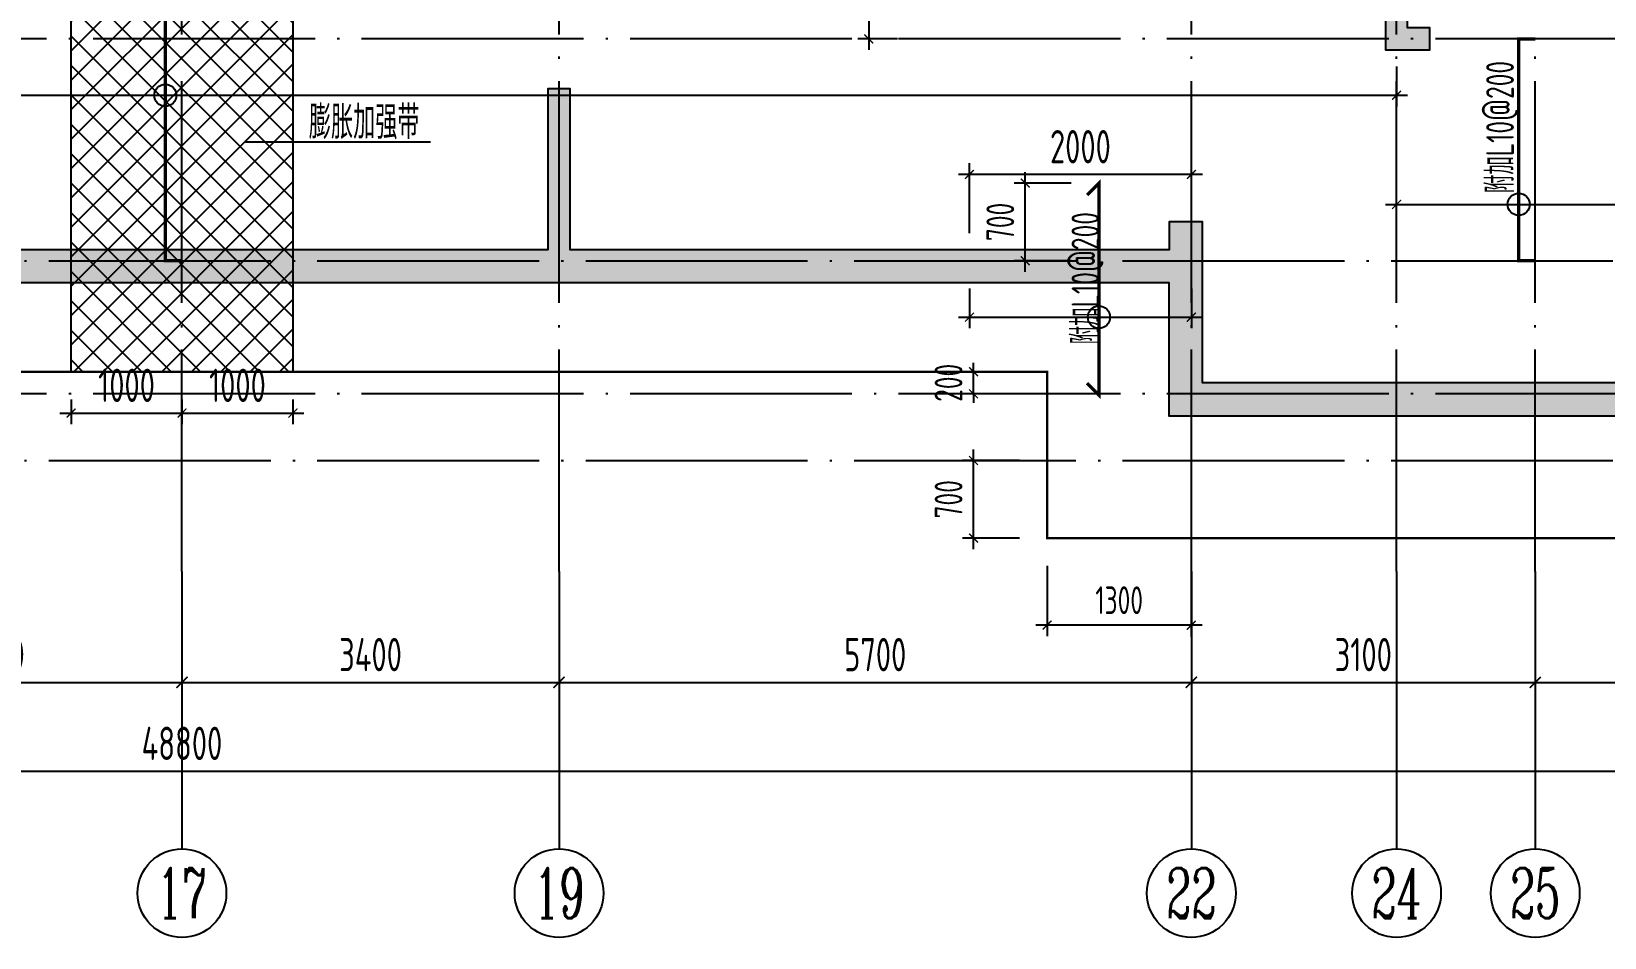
# Model space of a CAD drawing. Extents: x 826826 to 1642106, y -156213 to 399140.
# Drawn here: x 1092918 to 1107100, y 324128 to 332295 of the extents above; entities that cross this region are included whole.
import ezdxf
from ezdxf.enums import TextEntityAlignment as Align

# ---------------------------------------------------------------- set-up
doc = ezdxf.new("R2010")
doc.units = 0
doc.header["$LTSCALE"] = 1000
doc.linetypes.add('DOTE', pattern=[2.4200000000000004, 2, -0.2, 0.02, -0.2])
doc.layers.get('0').update_dxf_attribs({"linetype": 'CONTINUOUS'})
doc.layers.get('DEFPOINTS').update_dxf_attribs({"linetype": 'CONTINUOUS'})
for name, color, linetype in [('A-AXIS', 1, 'CONTINUOUS'), ('A-DOTE', 10, 'DOTE'), ('AXIS_TEXT', 4, 'CONTINUOUS'), ('DIM', 2, 'CONTINUOUS'), ('S-B板配筋', 6, 'CONTINUOUS'), ('S-B板配筋号', 7, 'CONTINUOUS'), ('S-J基础底板', 5, 'CONTINUOUS'), ('S-J基础底板标注', 3, 'CONTINUOUS'), ('S-Q墙填充', 252, 'CONTINUOUS'), ('S-Q墙实线', 6, 'CONTINUOUS'), ('S-Y一般标注', 3, 'CONTINUOUS'), ('S-楼板文字', 7, 'CONTINUOUS'), ('S-洞口边线', 7, 'CONTINUOUS'), ('后浇带', 8, 'CONTINUOUS')]:
    doc.layers.add(name, color=color, linetype=linetype)
doc.styles.add('_TCH_AXIS', font='COMPLEX', dxfattribs={"bigfont": 'GBCBIG'})
doc.styles.add('COMPLEX', font='COMPLEX')
doc.styles.add('TSSD_DIMENSION', font='Tssdeng.shx', dxfattribs={"width": 0.7, "bigfont": 'tssdchn.shx'})
doc.styles.add('TSSD_REIN', font='tssdeng.shx', dxfattribs={"width": 0.7, "height": 300, "bigfont": 'tssdchn.shx'})
doc.dimstyles.new('TSSD_100_100$0', dxfattribs={"dimtxt": 300, "dimasz": 80, "dimexe": 100, "dimexo": 250, "dimgap": 100, "dimtad": 1, "dimdec": 0, "dimzin": 0, "dimdsep": 46, "dimtxsty": 'TSSD_DIMENSION', "dimblk": 'ARCHTICK', "dimcen": 0, "dimdle": 100, "dimclrd": 3, "dimclre": 3, "dimclrt": 7, "dimadec": 0, "dimazin": 0, "dimtfac": 1, "dimtdec": 0, "dimtix": 1, "dimtmove": 2, "dimatfit": 3, "dimldrblk": 'ARCHTICK', "dimfxl": 0, "dimtolj": 1, "dimtzin": 0, "dimarcsym": 0})

# ---------------------------------------------------------------- blocks, each defined once
blk = doc.blocks.new('_ArchTick')
at = {"color": 0, "linetype": 'ByBlock', "const_width": 0.15}
blk.add_lwpolyline([(-0.5, -0.5), (0.5, 0.5)], dxfattribs=at)
blk = doc.blocks.new('*D80')
at = {"layer": 'DEFPOINTS', "color": 0}
for p in [(777321.3115099516, 333282.0190696392), (780421.3115099517, 333282.0190696392), (780421.3115099517, 332282.0190696414)]:
    blk.add_point(p, dxfattribs=at)
at = {"layer": 'S-Y一般标注', "color": 0, "lineweight": -2}
for p, q in [((777321.3115099516, 333032.0190696392), (777321.3115099516, 332182.0190696414)), ((780421.3115099517, 333032.0190696392), (780421.3115099517, 332182.0190696414)), ((777221.3115099516, 332282.0190696414), (780521.3115099517, 332282.0190696414))]:
    blk.add_line(p, q, dxfattribs=at)
at = {"layer": 'S-Y一般标注', "color": 0, "lineweight": -2, "xscale": 100, "yscale": 100, "zscale": 100, "rotation": 180}
blk.add_blockref('_ArchTick', (777321.3115099516, 332282.0190696414), dxfattribs=at)
at = {"layer": 'S-Y一般标注', "color": 0, "lineweight": -2, "xscale": 100, "yscale": 100, "zscale": 100}
blk.add_blockref('_ArchTick', (780421.3115099517, 332282.0190696414), dxfattribs=at)
at = {"layer": 'S-Y一般标注', "color": 7, "insert": (778871.3115099517, 332532.0190696414), "char_height": 300, "attachment_point": 5, "style": 'TSSD_DIMENSION'}
blk.add_mtext('\\A1;3100', dxfattribs=at)
blk = doc.blocks.new('*D81')
at = {"layer": 'DEFPOINTS', "color": 0}
for p in [(774221.3115099518, 333282.0190696392), (777321.3115099516, 333282.0190696392), (777321.3115099516, 332282.0190696414)]:
    blk.add_point(p, dxfattribs=at)
at = {"layer": 'S-Y一般标注', "color": 0, "lineweight": -2}
for p, q in [((774221.3115099518, 333032.0190696392), (774221.3115099518, 332182.0190696414)), ((777321.3115099516, 333032.0190696392), (777321.3115099516, 332182.0190696414)), ((774121.3115099518, 332282.0190696414), (777421.3115099516, 332282.0190696414))]:
    blk.add_line(p, q, dxfattribs=at)
at = {"layer": 'S-Y一般标注', "color": 0, "lineweight": -2, "xscale": 100, "yscale": 100, "zscale": 100, "rotation": 180}
blk.add_blockref('_ArchTick', (774221.3115099518, 332282.0190696414), dxfattribs=at)
at = {"layer": 'S-Y一般标注', "color": 0, "lineweight": -2, "xscale": 100, "yscale": 100, "zscale": 100}
blk.add_blockref('_ArchTick', (777321.3115099516, 332282.0190696414), dxfattribs=at)
at = {"layer": 'S-Y一般标注', "color": 7, "insert": (775771.3115099517, 332532.0190696414), "char_height": 300, "attachment_point": 5, "style": 'TSSD_DIMENSION'}
blk.add_mtext('\\A1;3100', dxfattribs=at)
blk = doc.blocks.new('*D82')
at = {"layer": 'DEFPOINTS', "color": 0}
for p in [(768521.3103656118, 333282.0190696392), (774221.3115099518, 333282.0190696392), (774221.3115099518, 332282.0190696414)]:
    blk.add_point(p, dxfattribs=at)
at = {"layer": 'S-Y一般标注', "color": 0, "lineweight": -2}
for p, q in [((768521.3103656118, 333032.0190696392), (768521.3103656118, 332182.0190696414)), ((774221.3115099518, 333032.0190696392), (774221.3115099518, 332182.0190696414)), ((768421.3103656118, 332282.0190696414), (774321.3115099518, 332282.0190696414))]:
    blk.add_line(p, q, dxfattribs=at)
at = {"layer": 'S-Y一般标注', "color": 0, "lineweight": -2, "xscale": 100, "yscale": 100, "zscale": 100, "rotation": 180}
blk.add_blockref('_ArchTick', (768521.3103656118, 332282.0190696414), dxfattribs=at)
at = {"layer": 'S-Y一般标注', "color": 0, "lineweight": -2, "xscale": 100, "yscale": 100, "zscale": 100}
blk.add_blockref('_ArchTick', (774221.3115099518, 332282.0190696414), dxfattribs=at)
at = {"layer": 'S-Y一般标注', "color": 7, "insert": (771371.3109377818, 332532.0190696414), "char_height": 300, "attachment_point": 5, "style": 'TSSD_DIMENSION'}
blk.add_mtext('\\A1;5700', dxfattribs=at)
blk = doc.blocks.new('*D83')
at = {"layer": 'DEFPOINTS', "color": 0}
for p in [(765121.3103656116, 333282.0190696392), (768521.3103656118, 333282.0190696392), (768521.3103656118, 332282.0190696414)]:
    blk.add_point(p, dxfattribs=at)
at = {"layer": 'S-Y一般标注', "color": 0, "lineweight": -2}
for p, q in [((765121.3103656116, 333032.0190696392), (765121.3103656116, 332182.0190696414)), ((768521.3103656118, 333032.0190696392), (768521.3103656118, 332182.0190696414)), ((765021.3103656116, 332282.0190696414), (768621.3103656118, 332282.0190696414))]:
    blk.add_line(p, q, dxfattribs=at)
at = {"layer": 'S-Y一般标注', "color": 0, "lineweight": -2, "xscale": 100, "yscale": 100, "zscale": 100, "rotation": 180}
blk.add_blockref('_ArchTick', (765121.3103656116, 332282.0190696414), dxfattribs=at)
at = {"layer": 'S-Y一般标注', "color": 0, "lineweight": -2, "xscale": 100, "yscale": 100, "zscale": 100}
blk.add_blockref('_ArchTick', (768521.3103656118, 332282.0190696414), dxfattribs=at)
at = {"layer": 'S-Y一般标注', "color": 7, "insert": (766821.3103656117, 332532.0190696414), "char_height": 300, "attachment_point": 5, "style": 'TSSD_DIMENSION'}
blk.add_mtext('\\A1;3400', dxfattribs=at)
blk = doc.blocks.new('*D65')
at = {"layer": 'DEFPOINTS', "color": 0}
for p in [(761721.3103656113, 333282.0190696392), (765121.3103656116, 333282.0190696392), (765121.3103656116, 332282.0190696414)]:
    blk.add_point(p, dxfattribs=at)
at = {"layer": 'S-Y一般标注', "color": 0, "lineweight": -2}
for p, q in [((761721.3103656113, 333032.0190696392), (761721.3103656113, 332182.0190696414)), ((765121.3103656116, 333032.0190696392), (765121.3103656116, 332182.0190696414)), ((761621.3103656113, 332282.0190696414), (765221.3103656116, 332282.0190696414))]:
    blk.add_line(p, q, dxfattribs=at)
at = {"layer": 'S-Y一般标注', "color": 0, "lineweight": -2, "xscale": 100, "yscale": 100, "zscale": 100, "rotation": 180}
blk.add_blockref('_ArchTick', (761721.3103656113, 332282.0190696414), dxfattribs=at)
at = {"layer": 'S-Y一般标注', "color": 0, "lineweight": -2, "xscale": 100, "yscale": 100, "zscale": 100}
blk.add_blockref('_ArchTick', (765121.3103656116, 332282.0190696414), dxfattribs=at)
at = {"layer": 'S-Y一般标注', "color": 7, "insert": (763421.3103656115, 332532.0190696414), "char_height": 300, "attachment_point": 5, "style": 'TSSD_DIMENSION'}
blk.add_mtext('\\A1;3400', dxfattribs=at)
blk = doc.blocks.new('*D66')
at = {"layer": 'DEFPOINTS', "color": 0}
for p in [(740721.3103656112, 333282.0190696392), (789521.3103656119, 333282.0190696392), (789521.3103656119, 331482.0190696414)]:
    blk.add_point(p, dxfattribs=at)
at = {"layer": 'S-Y一般标注', "color": 0, "lineweight": -2}
for p, q in [((740721.3103656112, 333032.0190696392), (740721.3103656112, 331382.0190696414)), ((789521.3103656119, 333032.0190696392), (789521.3103656119, 331382.0190696414)), ((740621.3103656112, 331482.0190696414), (789621.3103656119, 331482.0190696414))]:
    blk.add_line(p, q, dxfattribs=at)
at = {"layer": 'S-Y一般标注', "color": 0, "lineweight": -2, "xscale": 100, "yscale": 100, "zscale": 100, "rotation": 180}
blk.add_blockref('_ArchTick', (740721.3103656112, 331482.0190696414), dxfattribs=at)
at = {"layer": 'S-Y一般标注', "color": 0, "lineweight": -2, "xscale": 100, "yscale": 100, "zscale": 100}
blk.add_blockref('_ArchTick', (789521.3103656119, 331482.0190696414), dxfattribs=at)
at = {"layer": 'S-Y一般标注', "color": 7, "insert": (765121.3103656116, 331732.0190696414), "char_height": 300, "attachment_point": 5, "style": 'TSSD_DIMENSION'}
blk.add_mtext('\\A1;48800', dxfattribs=at)
blk = doc.blocks.new('_AXISO')
blk.add_circle((0, 0), 0.5)
at = {"layer": 'AXIS_TEXT', "style": 'COMPLEX', "width": 1.041666666666667}
blk.add_attdef('A', text='', height=0.56, dxfattribs=at).set_placement((-0.25, -0.28), (0.25, -0.28), align=Align.FIT)
blk = doc.blocks.new('*D1042')
at = {"layer": 'DEFPOINTS', "color": 0, "ltscale": 0.5}
for p in [(1100975.013024478, 336228.34266484), (1100467.035573392, 332228.3469783172), (1100974.981819236, 332228.3430156704)]:
    blk.add_point(p, dxfattribs=at)
at = {"layer": 'S-J基础底板标注', "color": 3, "lineweight": -2, "ltscale": 0.5}
for p, q in [((1100467.067558766, 336328.3466274838), (1100467.034793261, 332128.3469783203)), ((1100725.013024486, 336228.3446151678), (1100367.066778638, 336228.347407618)), ((1100724.981819243, 332228.3449659982), (1100367.035573395, 332228.3477584483))]:
    blk.add_line(p, q, dxfattribs=at)
at = {"layer": 'S-J基础底板标注', "color": 3, "lineweight": -2, "ltscale": 0.5, "xscale": 80, "yscale": 80, "zscale": 80}
for p, rotation in [((1100467.066778635, 336228.3466274868), 89.9995530177873), ((1100467.035573392, 332228.3469783172), 269.9995530177873)]:
    blk.add_blockref('_ArchTick', p, dxfattribs=dict(at, rotation=rotation))
blk = doc.blocks.new('*D1045')
at = {"layer": 'DEFPOINTS', "color": 0, "ltscale": 0.5}
for p in [(1083325.009026855, 332228.3430156463), (1105225.011315536, 332228.3430156703), (1105225.011315536, 331720.1241618457)]:
    blk.add_point(p, dxfattribs=at)
at = {"layer": 'S-J基础底板标注', "color": 3, "lineweight": -2, "ltscale": 0.5}
for p, q in [((1083325.009026855, 331978.3430156463), (1083325.009026855, 331620.1241618457)), ((1105225.011315536, 331978.3430156703), (1105225.011315536, 331620.1241618457)), ((1083225.009026855, 331720.1241618457), (1105325.011315536, 331720.1241618457))]:
    blk.add_line(p, q, dxfattribs=at)
at = {"layer": 'S-J基础底板标注', "color": 3, "lineweight": -2, "ltscale": 0.5, "xscale": 80, "yscale": 80, "zscale": 80, "rotation": 180}
blk.add_blockref('_ArchTick', (1083325.009026855, 331720.1241618457), dxfattribs=at)
at = {"layer": 'S-J基础底板标注', "color": 3, "lineweight": -2, "ltscale": 0.5, "xscale": 80, "yscale": 80, "zscale": 80}
blk.add_blockref('_ArchTick', (1105225.011315536, 331720.1241618457), dxfattribs=at)
blk = doc.blocks.new('*D1046')
at = {"layer": 'DEFPOINTS', "color": 0, "ltscale": 0.5}
for p in [(1107725.027127072, 330736.5625580101), (1105225.027127072, 330228.3437042094), (1107725.027127072, 330228.3437042094)]:
    blk.add_point(p, dxfattribs=at)
at = {"layer": 'S-J基础底板标注', "color": 3, "lineweight": -2, "ltscale": 0.5}
for p, q in [((1105125.027127072, 330736.5625580101), (1107825.027127072, 330736.5625580101)), ((1105225.027127072, 330478.3437042094), (1105225.027127072, 330836.5625580101)), ((1107725.027127072, 330478.3437042094), (1107725.027127072, 330836.5625580101))]:
    blk.add_line(p, q, dxfattribs=at)
at = {"layer": 'S-J基础底板标注', "color": 3, "lineweight": -2, "ltscale": 0.5, "xscale": 80, "yscale": 80, "zscale": 80, "rotation": 180}
blk.add_blockref('_ArchTick', (1105225.027127072, 330736.5625580101), dxfattribs=at)
at = {"layer": 'S-J基础底板标注', "color": 3, "lineweight": -2, "ltscale": 0.5, "xscale": 80, "yscale": 80, "zscale": 80}
blk.add_blockref('_ArchTick', (1107725.027127072, 330736.5625580101), dxfattribs=at)
blk = doc.blocks.new('*D2422')
at = {"layer": 'DEFPOINTS', "color": 0}
for p in [(1102075.007851459, 327728.3434004369), (1103375.00793283, 327726.4389957211), (1102073.859758878, 326944.6231982722)]:
    blk.add_point(p, dxfattribs=at)
at = {"layer": 'S-J基础底板标注', "color": 3, "lineweight": -2}
for p, q in [((1102074.641620198, 327478.3436686877), (1102073.713266374, 326844.6233055725)), ((1103374.64170157, 327476.4392639719), (1103373.713347745, 326842.7189008568)), ((1103473.859732948, 326942.5723010523), (1101973.859866178, 326944.7696907762))]:
    blk.add_line(p, q, dxfattribs=at)
at = {"layer": 'S-J基础底板标注', "color": 3, "lineweight": -2, "xscale": 80, "yscale": 80, "zscale": 80}
for p, rotation in [((1102073.859758878, 326944.6231982722), 179.9160659478352), ((1103373.859840249, 326942.7187935564), 359.9160659478352)]:
    blk.add_blockref('_ArchTick', p, dxfattribs=dict(at, rotation=rotation))
at = {"layer": 'S-J基础底板标注', "color": 7, "insert": (1102724.189407697, 327168.6707544886), "char_height": 250, "attachment_point": 5, "rotation": 359.91606594783525, "style": 'TSSD_DIMENSION'}
blk.add_mtext('\\A1;1300', dxfattribs=at)
blk = doc.blocks.new('*D2423')
at = {"layer": 'DEFPOINTS', "color": 0}
for p in [(1101411.357945151, 329228.349661674), (1102075.007851459, 329228.349661674), (1102075.007829106, 329028.3426187919)]:
    blk.add_point(p, dxfattribs=at)
at = {"layer": 'S-J基础底板标注', "color": 3, "lineweight": -2}
for p, q in [((1101411.357945151, 329228.349661674), (1101411.357945151, 329308.349661674)), ((1101825.007851459, 329228.349661674), (1101311.357945151, 329228.349661674)), ((1101411.357945151, 329028.3426187919), (1101411.357945151, 329228.349661674)), ((1101825.007829106, 329028.3426187919), (1101311.357945151, 329028.3426187919)), ((1101411.357945151, 329028.3426187919), (1101411.357945151, 328948.3426187919))]:
    blk.add_line(p, q, dxfattribs=at)
at = {"layer": 'S-J基础底板标注', "color": 3, "lineweight": -2, "xscale": 80, "yscale": 80, "zscale": 80}
for p, rotation in [((1101411.357945151, 329228.349661674), 270), ((1101411.357945151, 329028.3426187919), 90)]:
    blk.add_blockref('_ArchTick', p, dxfattribs=dict(at, rotation=rotation))
at = {"layer": 'S-J基础底板标注', "color": 7, "insert": (1101186.357945151, 329128.3461402331), "char_height": 250, "attachment_point": 5, "rotation": 90, "style": 'TSSD_DIMENSION'}
blk.add_mtext('\\A1;200', dxfattribs=at)
blk = doc.blocks.new('*D2420')
at = {"layer": 'DEFPOINTS', "color": 0}
for p in [(1101411.357945151, 328428.3432421774), (1102075.007762051, 328428.3432421774), (1102075.00768382, 327728.3434004368)]:
    blk.add_point(p, dxfattribs=at)
at = {"layer": 'S-J基础底板标注', "color": 3, "lineweight": -2}
for p, q in [((1101411.357945151, 327628.3434004368), (1101411.357945151, 328528.3432421774)), ((1101825.007762051, 328428.3432421774), (1101311.357945151, 328428.3432421774)), ((1101825.00768382, 327728.3434004368), (1101311.357945151, 327728.3434004368))]:
    blk.add_line(p, q, dxfattribs=at)
at = {"layer": 'S-J基础底板标注', "color": 3, "lineweight": -2, "xscale": 80, "yscale": 80, "zscale": 80}
for p, rotation in [((1101411.357945151, 328428.3432421774), 90), ((1101411.357945151, 327728.3434004368), 270)]:
    blk.add_blockref('_ArchTick', p, dxfattribs=dict(at, rotation=rotation))
at = {"layer": 'S-J基础底板标注', "color": 7, "insert": (1101186.357945151, 328078.3433213073), "char_height": 250, "attachment_point": 5, "rotation": 90, "style": 'TSSD_DIMENSION'}
blk.add_mtext('\\A1;700', dxfattribs=at)
blk = doc.blocks.new('*D2462')
at = {"layer": 'DEFPOINTS', "color": 0, "ltscale": 0.5}
for p in [(1101374.555534988, 330228.3426648173), (1103375.011315535, 330228.3426648172), (1103375.011315535, 329720.1241627249)]:
    blk.add_point(p, dxfattribs=at)
at = {"layer": 'S-J基础底板标注', "color": 3, "lineweight": -2, "ltscale": 0.5}
for p, q in [((1101374.555534988, 329978.3426648173), (1101374.555534988, 329620.1241627249)), ((1103375.011315535, 329978.3426648172), (1103375.011315535, 329620.1241627249)), ((1101274.555534988, 329720.1241627249), (1103475.011315535, 329720.1241627249))]:
    blk.add_line(p, q, dxfattribs=at)
at = {"layer": 'S-J基础底板标注', "color": 3, "lineweight": -2, "ltscale": 0.5, "xscale": 80, "yscale": 80, "zscale": 80, "rotation": 180}
blk.add_blockref('_ArchTick', (1101374.555534988, 329720.1241627249), dxfattribs=at)
at = {"layer": 'S-J基础底板标注', "color": 3, "lineweight": -2, "ltscale": 0.5, "xscale": 80, "yscale": 80, "zscale": 80}
blk.add_blockref('_ArchTick', (1103375.011315535, 329720.1241627249), dxfattribs=at)
blk = doc.blocks.new('*D2463')
at = {"layer": 'DEFPOINTS', "color": 0}
for p in [(1101374.555534988, 331006.7415053704), (1101374.555534988, 330228.3426648173), (1103375.011315535, 330228.3426648172)]:
    blk.add_point(p, dxfattribs=at)
at = {"layer": 'S-J基础底板标注', "color": 3, "lineweight": -2}
for p, q in [((1103475.011315535, 331006.7415053702), (1101274.555534988, 331006.7415053704)), ((1101374.555534988, 330478.3426648173), (1101374.555534988, 331106.7415053704)), ((1103375.011315535, 330478.3426648172), (1103375.011315535, 331106.7415053702))]:
    blk.add_line(p, q, dxfattribs=at)
at = {"layer": 'S-J基础底板标注', "color": 3, "lineweight": -2, "xscale": 80, "yscale": 80, "zscale": 80}
for p, rotation in [((1101374.555534988, 331006.7415053704), 179.9999999999966), ((1103375.011315535, 331006.7415053702), 359.9999999999966)]:
    blk.add_blockref('_ArchTick', p, dxfattribs=dict(at, rotation=rotation))
at = {"layer": 'S-J基础底板标注', "color": 7, "insert": (1102374.783425262, 331256.7415053703), "char_height": 300, "attachment_point": 5, "style": 'TSSD_DIMENSION'}
blk.add_mtext('\\A1;2000', dxfattribs=at)
blk = doc.blocks.new('*D2464')
at = {"layer": 'DEFPOINTS', "color": 0}
for p in [(1101877.745362191, 330928.1995336185), (1102541.395263198, 330928.1995336185), (1102541.395178951, 330228.3400959885)]:
    blk.add_point(p, dxfattribs=at)
at = {"layer": 'S-J基础底板标注', "color": 3, "lineweight": -2}
for p, q in [((1101877.745362191, 330128.3400959885), (1101877.745362191, 331028.1995336185)), ((1102291.395263198, 330928.1995336185), (1101777.745362191, 330928.1995336185)), ((1102291.395178951, 330228.3400959885), (1101777.745362191, 330228.3400959885))]:
    blk.add_line(p, q, dxfattribs=at)
at = {"layer": 'S-J基础底板标注', "color": 3, "lineweight": -2, "xscale": 80, "yscale": 80, "zscale": 80}
for p, rotation in [((1101877.745362191, 330928.1995336185), 90), ((1101877.745362191, 330228.3400959885), 270)]:
    blk.add_blockref('_ArchTick', p, dxfattribs=dict(at, rotation=rotation))
at = {"layer": 'S-J基础底板标注', "color": 7, "insert": (1101652.745362191, 330578.2698148037), "char_height": 250, "attachment_point": 5, "rotation": 90, "style": 'TSSD_DIMENSION'}
blk.add_mtext('\\A1;700', dxfattribs=at)
blk = doc.blocks.new('*D2788')
at = {"layer": 'DEFPOINTS', "color": 0}
for p in [(1093275.218048895, 329228.3423075699), (1094275.21794163, 329228.3423075699), (1094275.21794163, 328855.5515923061)]:
    blk.add_point(p, dxfattribs=at)
at = {"layer": 'DIM', "color": 3, "lineweight": -2}
for p, q in [((1093275.218048895, 328978.3423075699), (1093275.218048895, 328755.5515923061)), ((1094275.21794163, 328978.3423075699), (1094275.21794163, 328755.5515923061)), ((1093175.218048895, 328855.5515923061), (1094375.21794163, 328855.5515923061))]:
    blk.add_line(p, q, dxfattribs=at)
at = {"layer": 'DIM', "color": 3, "lineweight": -2, "xscale": 80, "yscale": 80, "zscale": 80, "rotation": 180}
blk.add_blockref('_ArchTick', (1093275.218048895, 328855.5515923061), dxfattribs=at)
at = {"layer": 'DIM', "color": 3, "lineweight": -2, "xscale": 80, "yscale": 80, "zscale": 80}
blk.add_blockref('_ArchTick', (1094275.21794163, 328855.5515923061), dxfattribs=at)
at = {"layer": 'DIM', "color": 7, "insert": (1093775.217995262, 329105.5515923061), "char_height": 300, "attachment_point": 5, "style": 'TSSD_DIMENSION'}
blk.add_mtext('\\A1;1000', dxfattribs=at)
blk = doc.blocks.new('*D2789')
at = {"layer": 'DEFPOINTS', "color": 0}
for p in [(1094275.21794163, 329228.3423075699), (1095275.218053345, 329228.3423075699), (1095275.218053345, 328855.5515923061)]:
    blk.add_point(p, dxfattribs=at)
at = {"layer": 'DIM', "color": 3, "lineweight": -2}
for p, q in [((1094275.21794163, 328978.3423075699), (1094275.21794163, 328755.5515923061)), ((1095275.218053345, 328978.3423075699), (1095275.218053345, 328755.5515923061)), ((1094175.21794163, 328855.5515923061), (1095375.218053345, 328855.5515923061))]:
    blk.add_line(p, q, dxfattribs=at)
at = {"layer": 'DIM', "color": 3, "lineweight": -2, "xscale": 80, "yscale": 80, "zscale": 80, "rotation": 180}
blk.add_blockref('_ArchTick', (1094275.21794163, 328855.5515923061), dxfattribs=at)
at = {"layer": 'DIM', "color": 3, "lineweight": -2, "xscale": 80, "yscale": 80, "zscale": 80}
blk.add_blockref('_ArchTick', (1095275.218053345, 328855.5515923061), dxfattribs=at)
at = {"layer": 'DIM', "color": 7, "insert": (1094775.217997488, 329105.5515923061), "char_height": 300, "attachment_point": 5, "style": 'TSSD_DIMENSION'}
blk.add_mtext('\\A1;1000', dxfattribs=at)
blk = doc.blocks.new('20210801.08473688')
at = {"layer": 'A-AXIS'}
for p, q in [((28700.00000799925, 3300.000007998024), (28700.0000079996, 800.0000080002355)), ((32100.00000799925, 3300.000007997791), (32100.0000079996, 800.0000080000027)), ((37800.00115233951, 3300.000007998489), (37800.00115233986, 800.0000080007012)), ((39650.00115233939, 3300.000008002506), (39650.00115233974, 800.0000080047175)), ((40900.00115233951, 3300.000007998489), (40900.00115233986, 800.0000080007012))]:
    blk.add_line(p, q, dxfattribs=at)
at = {"layer": 'A-DOTE'}
for p, q in [((28700.00000799925, 3300.000008005474), (28700.00000799971, 19799.9994358538)), ((37800.00115233951, 3300.000008002855), (37800.00115233951, 19799.9994358538)), ((32100.00000799948, 3300.000008004601), (32100.00000799901, 10499.99974941352)), ((39650.00115233962, 3300.000008002506), (39650.00115233962, 10199.99974941375)), ((54100.0000079996, 8099.99974941375), (3300.00000799913, 8099.999749413808)), ((40900.00115233986, 3300.00000800204), (40900.00115233951, 8099.999749413982)), ((3300.00000799913, 6099.999398583372), (54100.0000079996, 6099.999398549844)), ((54100.00000799971, 4899.999398584245), (3300.000007999013, 4899.99939858407)), ((3300.000007999013, 4300.000008012867), (54100.00000799971, 4300.000007998315))]:
    blk.add_line(p, q, dxfattribs=at)
at = {"layer": 'A-AXIS'}
ref = blk.add_blockref('_AXISO', (28700.0000079996, 400.0000080002355), dxfattribs=dict(at, xscale=800, yscale=800, zscale=800))
ref.add_attrib('A', '17', dxfattribs={"layer": 'AXIS_TEXT', "height": 452.5483399593904, "style": '_TCH_AXIS', "width": 0.7241379310346049}).set_placement((28473.72583801986, 173.7258380205021), (28926.27417797933, 173.7258380205021), align=Align.FIT)
ref = blk.add_blockref('_AXISO', (32100.0000079996, 400.0000080000027), dxfattribs=dict(at, xscale=800, yscale=800, zscale=800))
ref.add_attrib('A', '19', dxfattribs={"layer": 'AXIS_TEXT', "height": 452.5483399593904, "style": '_TCH_AXIS', "width": 0.724137931034605}).set_placement((31873.72583801986, 173.7258380202693), (32326.27417797933, 173.7258380202693), align=Align.FIT)
ref = blk.add_blockref('_AXISO', (37800.00115233986, 400.0000080007012), dxfattribs=dict(at, xscale=800, yscale=800, zscale=800))
ref.add_attrib('A', '22', dxfattribs={"layer": 'AXIS_TEXT', "height": 452.5483399593904, "style": '_TCH_AXIS', "width": 0.6176470588236335}).set_placement((37573.72698236012, 173.7258380209678), (38026.27532231959, 173.7258380209678), align=Align.FIT)
ref = blk.add_blockref('_AXISO', (39650.00115233974, 400.0000080047175), dxfattribs=dict(at, xscale=800, yscale=800, zscale=800))
ref.add_attrib('A', '24', dxfattribs={"layer": 'AXIS_TEXT', "height": 452.5483399593904, "style": '_TCH_AXIS', "width": 0.5833333333334317}).set_placement((39423.72698236001, 173.7258380249841), (39876.27532231947, 173.7258380249841), align=Align.FIT)
ref = blk.add_blockref('_AXISO', (40900.00115233986, 400.0000080007012), dxfattribs=dict(at, xscale=800, yscale=800, zscale=800))
ref.add_attrib('A', '25', dxfattribs={"layer": 'AXIS_TEXT', "height": 452.5483399593904, "style": '_TCH_AXIS', "width": 0.6176470588236338}).set_placement((40673.72698236012, 173.7258380209678), (41126.27532231959, 173.7258380209678), align=Align.FIT)
at = {"layer": 'S-Y一般标注'}
for p1, p2, distance, picture, middle in [((4300.000007998897, 3300.000007998489), (53100.0000079996, 3300.000007998489), -1799.9999999977879, '*D66', (28700.00000799925, 1750.000008000701)), ((25300.00000799901, 3300.000007998489), (28700.00000799925, 3300.000007998489), -999.9999999977877, '*D65', (27000.00000799913, 2550.000008000701)), ((28700.00000799925, 3300.000007998489), (32100.00000799948, 3300.000007998489), -999.9999999977877, '*D83', (30400.00000799936, 2550.000008000701)), ((32100.00000799948, 3300.000007998489), (37800.00115233951, 3300.000007998489), -999.9999999977877, '*D82', (34950.00058016949, 2550.000008000701)), ((37800.00115233951, 3300.000007998489), (40900.00115233927, 3300.000007998489), -999.9999999977877, '*D81', (39350.00115233939, 2550.000008000701)), ((40900.00115233927, 3300.000007998489), (44000.00115233939, 3300.000007998489), -999.9999999977878, '*D80', (42450.00115233939, 2550.000008000701))]:
    dim = blk.add_aligned_dim(p1=p1, p2=p2, distance=distance, dimstyle='TSSD_100_100$0', override={"dimasz": 100, "dimclrd": 0, "dimclre": 0}, dxfattribs=at)
    dim.commit()
    dim.dimension.update_dxf_attribs({"geometry": picture, "text_midpoint": middle, "insert": (-736421.3103576123, -329982.0190616407)})

msp = doc.modelspace()

# ---------------------------------------------------------------- hatches: boundary and pattern name
at = {"layer": 'S-Q墙填充'}
h = msp.add_hatch(dxfattribs=at)
h.set_pattern_fill('ARMORED', color=252, scale=50, style=0)
h.set_pattern_definition([(49.99999999999999, (-113647.4575531119, -428945.1235817583), (358.6300913003767, -31.37606749129755), [37.5, -412.5]), (355, (-113647.4575531119, -428945.1235817583), (-69.3756668065, 376.0960668500059), [30, -330]), (100.4514, (-113617.5717131119, -428947.7382517583), (289.2546908570108, 344.7197710304768), [31.870095, -350.571056]), (46.18420000000002, (-113647.4575531119, -428845.1235817583), (533.6205243128222, -82.75950716450905), [56.24999999999997, -618.7499999999995]), (96.6356, (-113602.9891806119, -428852.0202352583), (467.3313527743517, 487.0589354502209), [47.805144, -525.8565]), (351.1842, (-113647.4575531119, -428845.1235817583), (467.3309725668136, 487.0593004626623), [45, -495]), (21, (-113597.4575531119, -428870.1235817583), (298.4535260592309, -201.3094453326694), [37.5, -412.5]), (326.0000000000001, (-113597.4575531119, -428870.1235817583), (121.6576659607909, 362.5750225234265), [30, -330]), (71.4514, (-113572.5864366119, -428886.8993847583), (420.111314290745, 161.2652483549762), [31.870095, -350.571056]), (37.50000000000001, (-113647.4575531119, -428945.1235817583), (6.079927658645334, 166.4469269156558), [0, -326, 0, -335, 0, -331.25]), (7.499999999999999, (-113647.4575531119, -428945.1235817583), (131.5347687210743, 197.2058559411801), [0, -191, 0, -318.5, 0, -126.25]), (327.5, (-113758.9575531119, -428945.1235817583), (266.9112180862045, -11.27743586718988), [0, -125, 0, -390, 0, -517.5]), (317.5, (-113808.9575531119, -428945.1235817583), (291.5930846711931, 50.05249116615887), [0, -162.5, 0, -259, 0, -367.5]), (45, (-113647.4575531119, -428945.1235817583), (-176.7766952966369, 176.7766952966369), [])])
h.paths.add_polyline_path([(1118875.016061069, 337528.3422658718), (1109375.012069176, 337528.3422658832), (1109375.012069176, 336428.3358811671), (1108075.125868491, 336428.3358811671), (1108075.125868491, 338378.3437825146), (1108773.658644969, 338378.3437825143), (1108773.658644969, 338578.3437825143), (1108075.125868491, 338578.3437825143), (1108075.125868491, 338778.3445378323), (1104873.659465345, 338778.3445378323), (1104873.659465345, 338578.3437825143), (1104173.658708076, 338578.3437825143), (1104173.658708076, 338378.3437825143), (1104873.659465345, 338378.3437825143), (1104873.659465345, 336428.3358811671), (1103575.006341175, 336428.3358811671), (1103575.006341175, 337528.3422658832), (1084975.015654257, 337528.3422658832), (1084975.015654257, 336428.3358811671), (1083675.014021452, 336428.3358811671), (1083675.014021452, 338378.3437825143), (1084375.014778722, 338378.3437825143), (1084375.014778722, 338578.3437177292), (1083675.014021452, 338578.3437825146), (1083675.014021452, 338778.3445378323), (1080473.547618306, 338778.3445378323), (1080473.547618306, 338578.3437825146), (1079775.014841828, 338578.3426726267), (1079775.014841828, 338378.3437825146), (1080473.547618306, 338378.3437825146), (1080473.547618306, 336428.3358811671), (1079175.009926776, 336428.3358811671), (1079175.009926776, 337528.3422582608), (1069675.013461095, 337528.3422658718), (1069675.013455121, 330028.3447124576), (1073375.013466564, 330028.3450388096), (1078775.01345884, 330028.3450388096), (1078775.01345884, 328828.3434004367), (1085375.012781275, 328828.343400293), (1085375.012781275, 330028.3447119344), (1097775.009874075, 330028.3447119344), (1103175.012832934, 330028.3447119344), (1103175.013077259, 328828.3434004367), (1109775.01215537, 328828.3434004367), (1109775.01215537, 330028.3447119344), (1118875.016061069, 330028.3447119344)])
h.paths.add_polyline_path([(1069975.011068142, 334528.3436645707), (1070675.013547324, 334528.3440138861), (1070675.0133338, 334728.3440138858), (1069975.010951704, 334728.3436645707), (1069975.00955445, 337228.3422658949), (1071575.011656876, 337228.3422646394), (1071575.011655872, 336578.3418217599), (1071775.011655781, 336578.3420362207), (1071775.011656694, 337228.342264472), (1074575.01121419, 337228.3422621286), (1074575.01121419, 334528.3450815044), (1074775.011270464, 334528.3450858332), (1074775.01127264, 337228.3422619612), (1078875.009926694, 337228.3422586133), (1078875.00992569, 335778.3456937445), (1079175.009925951, 335778.3456937445), (1079175.009925951, 336128.335881249), (1080773.547618306, 336128.335881249), (1080773.547618306, 338478.3445378323), (1083375.014021452, 338478.3445378323), (1083375.014021452, 336128.3358811671), (1084975.015652062, 336128.3358811671), (1084975.015652062, 335778.345689133), (1085275.015654257, 335778.345689133), (1085275.015654257, 337228.3422658832), (1089375.014369775, 337228.3422625288), (1089375.014369775, 334528.3449333045), (1089575.014369775, 334528.3450815044), (1089575.014371984, 337228.3422623652), (1092374.963158464, 337228.3422600743), (1092373.610080958, 334528.3450815044), (1092573.610106072, 334528.3450815044), (1092574.963183578, 337228.3422599109), (1095975.013289591, 337228.342257129), (1095975.013289591, 334528.3450815044), (1096175.013450327, 334528.3450934109), (1096175.013452536, 337228.3422569653), (1098975.007625534, 337228.3422546745), (1098975.007625534, 334528.3450815044), (1099175.007625534, 334528.3449333047), (1099175.007625534, 337228.3422545108), (1103275.006341093, 337228.3422511565), (1103275.006341093, 335878.3456741537), (1103575.006337732, 335878.3456742354), (1103575.006337732, 336128.3426649217), (1105173.659465345, 336128.3426648399), (1105173.659465345, 338478.3445378323), (1107775.125868491, 338478.3445378321), (1107775.125868491, 336128.3358811671), (1109375.012069176, 336128.3358811671), (1109375.012069176, 335778.345689133), (1109675.012069176, 335778.345689133), (1109675.012069176, 337228.3422658832), (1113775.010784694, 337228.3378539947), (1113775.010784694, 334528.3449333045), (1113975.010784694, 334528.3449333045), (1113975.013652415, 337228.337633397), (1116775.010338795, 337228.3345450778), (1116775.010362775, 336578.411074501), (1116975.010338795, 336578.411074501), (1116975.010945346, 337228.3343244826), (1118575.015950397, 337228.3326700183), (1118575.013294527, 334728.3433499143), (1117875.012281574, 334728.3440138858), (1117875.012068339, 334528.3440138861), (1118575.013073203, 334528.3433499143), (1118575.008536073, 330328.3447119344), (1115375.008536787, 330328.3447119344), (1115375.008536787, 331778.3448524359), (1115175.008536788, 331778.3452209416), (1115175.008536788, 330328.3447119344), (1109775.012155334, 330328.3447119344), (1109775.012155334, 330578.3425162425), (1109475.01215537, 330578.3425162425), (1109475.01215537, 329128.3434004367), (1103475.012832934, 329128.3434004367), (1103475.012832935, 330578.3425162425), (1103175.012832898, 330578.3425162425), (1103175.012832934, 330328.3426648171), (1097775.009872766, 330328.3426648171), (1097775.009872766, 331778.3449442554), (1097575.009872807, 331778.345036525), (1097575.009873912, 330328.3426648171), (1090975.012122389, 330328.3426648171), (1090975.012122389, 331778.3448987273), (1090775.012122389, 331778.3450368324), (1090775.012121454, 330328.3426648171), (1085375.01278124, 330328.3426648171), (1085375.01278124, 330578.3425162425), (1085075.012781275, 330578.3425162425), (1085075.012781275, 329128.343400293), (1079075.01345884, 329128.3434004367), (1079075.013458841, 330578.3425162425), (1078775.013458804, 330578.3425162425), (1078775.01345884, 330328.3426648334), (1073375.013457845, 330328.3426648369), (1073375.013457846, 331778.3451056541), (1073175.013457847, 331778.3449675597), (1073175.013457846, 330328.3426648371), (1069975.013455121, 330328.3426648392)], flags=16)
h.paths.add_polyline_path([(1080274.93973423, 334228.3177105456), (1080274.93973423, 334428.3385756644), (1080925.006188836, 334428.3385756644), (1080925.006188836, 334428.3177105456), (1080925.006188836, 332328.3426035782), (1081125.006188836, 332328.3426035782), (1081125.006188836, 332128.3177935237), (1080725.006188836, 332128.3177935237), (1080725.006188836, 334228.3177105456)], flags=0)
h.paths.add_polyline_path([(1083024.997706363, 332328.3426035782), (1083224.997705695, 332328.3426035782), (1083224.997705695, 334428.3385756644), (1083875.02102578, 334428.3385756644), (1083875.02102578, 334228.3177105456), (1083425.006188836, 334228.3177105456), (1083425.006188836, 332128.3177935237), (1083024.997706363, 332128.3177935237)], flags=0)
h.paths.add_polyline_path([(1104674.957834503, 334228.3177105456), (1104674.957834503, 334428.3385756644), (1105325.024290181, 334428.3385756644), (1105325.024289109, 332328.3426035782), (1105525.024288946, 332328.3426035782), (1105525.024289109, 332328.3177935237), (1105525.024289109, 332128.3177935237), (1105125.024289109, 332128.3177935237), (1105125.024289058, 332128.3426035782), (1105125.024289109, 334228.3177105456)], flags=0)
h.paths.add_polyline_path([(1107425.015807133, 332328.3426035782), (1107625.01580697, 332328.3426035782), (1107625.015805913, 334428.3385756644), (1108275.005743601, 334428.3385756644), (1108275.005743601, 334228.3177105456), (1107825.024289109, 334228.3177105456), (1107825.024289109, 332128.3177935237), (1107425.015807133, 332128.3177935237)], flags=0)
h = msp.add_hatch(color=252, dxfattribs=at)
h.dxf.hatch_style = 1
h.paths.add_polyline_path([(1105125.02429013, 334228.3385756646), (1105125.024289059, 332128.3426035782), (1105525.024288946, 332128.3426035782), (1105525.024288946, 332328.3426035782), (1105325.02428911, 332328.3426035782), (1105325.024290182, 334428.3385756644), (1104675.004252218, 334428.3385756644), (1104675.004252218, 334228.3385756644)])
at = {"layer": '后浇带'}
h = msp.add_hatch(dxfattribs=at)
h.set_pattern_fill('ANSI37', color=144, scale=1500, angle=89.99999999999999, style=0)
h.set_pattern_definition([(135, (-6961.605437306454, -864370.6583434746), (-132.5825214724777, -132.5825214724776), []), (225, (-6961.605437306454, -864370.6583434746), (132.5825214724776, -132.5825214724777), [])])
h.paths.add_polyline_path([(1093275.217939405, 329228.3423075699), (1093275.012738693, 338328.3422658835), (1095275.012738693, 338328.3422658835), (1095275.217943856, 329228.3423075699)])

# ---------------------------------------------------------------- linework, layer by layer
at = {"layer": 'S-B板配筋', "const_width": 30}
for points in [[(1094275.010171195, 335428.6396665202), (1094125.010171195, 335428.6396665202), (1094125.010171195, 330228.3426648369), (1094275.010171195, 330228.3426648369)], [(1106475.016969213, 332228.3432380769), (1106325.016969214, 332228.3427932638), (1106325.02912746, 330228.3424424087), (1106475.029127459, 330228.3428872217)], [(1102435.32924602, 329125.1498971208), (1102541.395263198, 329019.0838799428), (1102541.395263198, 330928.1995336185), (1102435.32924602, 330822.1335164405)]]:
    msp.add_lwpolyline(points, dxfattribs=at)
at = {"layer": 'S-J基础底板', "const_width": 20}
msp.add_lwpolyline([(1077675.013897551, 327728.3434004368), (1086475.012490932, 327728.3434004368), (1086475.012490932, 329228.3499445162), (1102075.013083997, 329228.3346710253), (1102075.013083997, 327728.3434004368), (1110875.011634259, 327728.3434004368), (1110875.011634259, 328928.3447072699), (1119675.013420719, 328928.3439151718), (1119675.013420719, 338328.3414737852), (1109875.01039726, 338328.3422658835), (1109875.01039726, 339678.3437825146), (1103075.010659575, 339678.3437825146), (1103075.010659575, 338328.3422658835), (1085475.014817811, 338328.3422658835), (1085475.014817811, 339678.3437825146), (1078675.014681779, 339678.3437825146), (1078675.014681779, 338328.3422658835), (1069075.013475491, 338328.3422658835), (1069075.013475491, 328928.3447119347), (1077675.013897551, 328928.3447119347)], close=True, dxfattribs=at)
at = {"layer": 'S-J基础底板标注', "color": 2, "ltscale": 0.5}
for centre in [(1094125.080147343, 331720.124161846), (1106326.163998131, 330736.3446074077), (1102541.39530326, 329720.1244950466)]:
    msp.add_circle(centre, 100, dxfattribs=at)
at = {"layer": 'S-Q墙实线'}
for points in [[(1109775.01215537, 328828.3434004367), (1103175.013077259, 328828.3434004367), (1103175.012832934, 330028.3447119344), (1097775.009874075, 330028.3447119344), (1085375.012781275, 330028.3447119344), (1085375.012781275, 328828.343400293), (1078775.01345884, 328828.3434004367), (1078775.01345884, 330028.3450388096), (1073375.013466564, 330028.3450388096), (1069675.013455121, 330028.3447124576), (1069675.013461095, 337528.3422658718)], [(1109475.01215537, 329128.3434004367), (1103475.012832934, 329128.3434004367), (1103475.012832935, 330578.3425162425), (1103175.012832898, 330578.3425162425), (1103175.012832934, 330328.3426648171), (1097775.009872766, 330328.3426648171), (1097775.009872766, 331778.3449442554), (1097575.009872807, 331778.345036525), (1097575.009873912, 330328.3426648171), (1090975.012122389, 330328.3426648171), (1090975.012122389, 331778.3448987273), (1090775.012122389, 331778.3450368324), (1090775.012121454, 330328.3426648171), (1085375.01278124, 330328.3426648171), (1085375.01278124, 330578.3425162425), (1085075.012781275, 330578.3425162425), (1085075.012781275, 329128.343400293), (1079075.01345884, 329128.3434004367)]]:
    msp.add_lwpolyline(points, dxfattribs=at)
msp.add_lwpolyline([(1105125.02429013, 334228.3385756646), (1105125.024289059, 332128.3426035782), (1105525.024288946, 332128.3426035782), (1105525.024288946, 332328.3426035782), (1105325.02428911, 332328.3426035782), (1105325.024290182, 334428.3385756644), (1104675.004252218, 334428.3385756644), (1104675.004252218, 334228.3385756644)], close=True, dxfattribs=at)
at = {"layer": 'S-洞口边线'}
msp.add_line((1094847.06850692, 331301.5347880133), (1096517.124566263, 331301.5347880133), dxfattribs=at)
at = {"layer": '后浇带', "color": 144}
msp.add_lwpolyline([(1093275.217939405, 329228.3423075699), (1093275.012738693, 338328.3422658835), (1095275.012738693, 338328.3422658835), (1095275.217943856, 329228.3423075699)], close=True, dxfattribs=at)

# ---------------------------------------------------------------- block references
at = {"layer": 'S-Y一般标注'}
msp.add_blockref('20210801.08473688', (1065575.010163196, 324128.3432662566), dxfattribs=at)

# ---------------------------------------------------------------- texts
at = {"layer": 'S-B板配筋号', "color": 1, "style": 'TSSD_REIN', "width": 0.7}
for p in [(1106282.899290802, 330838.3709115008), (1102544.837791837, 329475.8117318805)]:
    msp.add_text('附加L10@200', height=250, rotation=90, dxfattribs=at).set_placement(p)
at = {"layer": 'S-楼板文字', "style": 'TSSD_REIN', "width": 0.7}
msp.add_text('膨胀加强带', height=300, dxfattribs=at).set_placement((1095419.187458486, 331326.6209425511))

# ---------------------------------------------------------------- dimensions: what is measured, and where the dimension line sits
at = {"layer": 'DIM'}
for base, p1, p2, picture, middle in [((1094275.21794163, 328855.5515923061), (1093275.218048895, 329228.3423075699), (1094275.21794163, 329228.3423075699), '*D2788', (1093775.217995262, 329105.5515923061)), ((1095275.218053345, 328855.5515923061), (1094275.21794163, 329228.3423075699), (1095275.218053345, 329228.3423075699), '*D2789', (1094775.217997488, 329105.5515923061))]:
    dim = msp.add_linear_dim(base=base, p1=p1, p2=p2, dimstyle='TSSD_100_100$0', dxfattribs=at)
    dim.commit()
    dim.dimension.update_dxf_attribs({"geometry": picture, "text_midpoint": middle})
at = {"layer": 'S-J基础底板标注', "color": 2, "ltscale": 0.5}
dim = msp.add_aligned_dim(p1=(1100975.013024478, 336228.3426648399), p2=(1100974.981819235, 332228.3430156703), distance=-507.9462458585359, text=' ', dimstyle='TSSD_100_100$0', override={"dimlfac": -1}, dxfattribs=at)
dim.commit()
dim.dimension.update_dxf_attribs({"geometry": '*D1042', "text_midpoint": (1100467.051176013, 334228.3468029018)})
for p1, p2, distance, picture, middle in [((1083325.009026855, 332228.3430156463), (1105225.011315536, 332228.3430156703), -508.2188538245973, '*D1045', (1094275.010171195, 331720.1241618457)), ((1105225.027127072, 330228.3437042094), (1107725.027127072, 330228.3437042094), 508.2188538007322, '*D1046', (1106475.027127072, 330736.5625580101)), ((1101374.555534988, 330228.3426648173), (1103375.011315535, 330228.3426648172), -508.21850209229166, '*D2462', (1102374.783425262, 329720.1241627249))]:
    dim = msp.add_aligned_dim(p1=p1, p2=p2, distance=distance, text=' ', dimstyle='TSSD_100_100$0', dxfattribs=at)
    dim.commit()
    dim.dimension.update_dxf_attribs({"geometry": picture, "text_midpoint": middle})
at = {"layer": 'S-J基础底板标注'}
for p1, p2, distance, override, picture, middle in [((1103375.011315535, 330228.3426648172), (1101374.555534988, 330228.3426648173), -778.3988405531272, {"dimlfac": -1}, '*D2463', (1102374.783425262, 331256.7415053703)), ((1102541.395178951, 330228.3400959885), (1102541.395263198, 330928.1995336185), 663.6499010070645, {"dimtxt": 250}, '*D2464', (1101652.745362191, 330578.2698148037)), ((1102075.007829106, 329028.3426187919), (1102075.007851459, 329228.349661674), 663.6499063081532, {"dimtxt": 250}, '*D2423', (1101186.357945151, 329128.3461402331)), ((1102075.00768382, 327728.3434004368), (1102075.007762051, 328428.3432421774), 663.649816900022, {"dimtxt": 250}, '*D2420', (1101186.357945151, 328078.3433213073)), ((1103375.00793283, 327726.4389957211), (1102075.007851459, 327728.3434004368), 783.7210430998449, {"dimtxt": 250}, '*D2422', (1102724.189407697, 327168.6707544886))]:
    dim = msp.add_aligned_dim(p1=p1, p2=p2, distance=distance, dimstyle='TSSD_100_100$0', override=override, dxfattribs=at)
    dim.commit()
    dim.dimension.update_dxf_attribs({"geometry": picture, "text_midpoint": middle})

doc.saveas('drawing.dxf')
